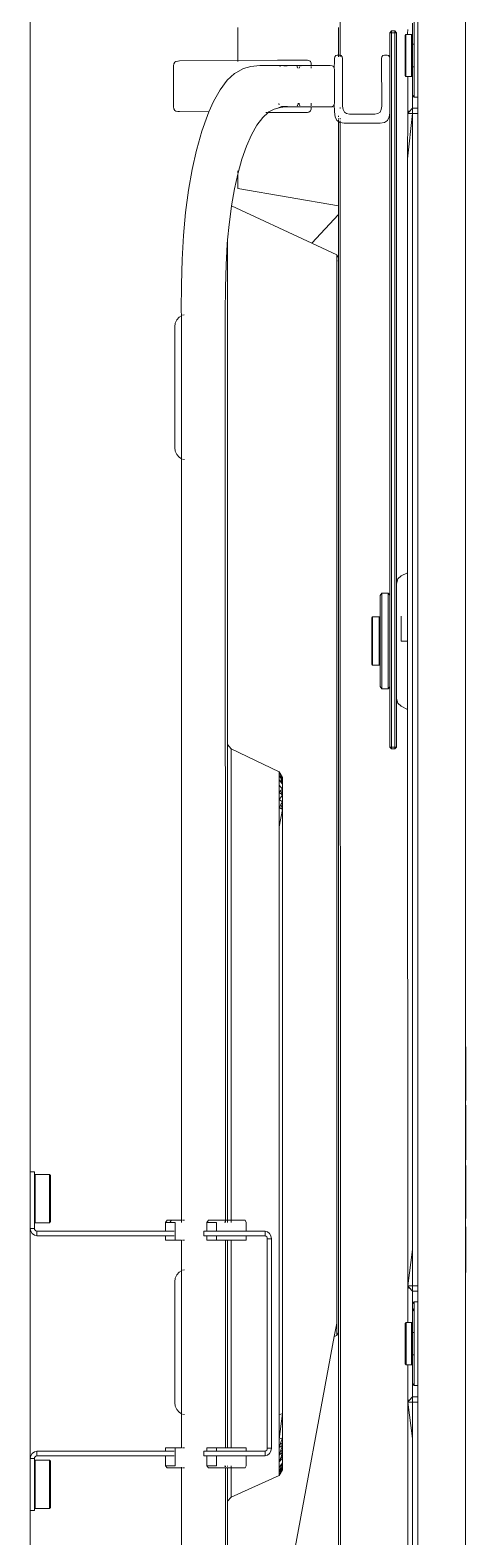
# Model space of a CAD drawing. Header units: centimetres. Extents: x 3413 to 9875, y 1 to 2456.
# Drawn here: x 4218.09 to 4223.23, y 386.3 to 404.05 of the extents above; entities that cross this region are included whole.
import ezdxf

# ---------------------------------------------------------------- set-up
doc = ezdxf.new("R2010")
doc.units = ezdxf.units.CM
doc.layers.add('furniture', color=63, linetype='Continuous', lineweight=20)

# ---------------------------------------------------------------- blocks, each defined once
blk = doc.blocks.new('TV-Wall 01 pl')
at = {"layer": 'furniture'}
for p, q in [((6.02099, 3.71985), (5.98843, 3.71987)), ((6.02099, 3.71887), (6.02099, 3.71985)), ((6.03345, 3.71985), (6.02099, 3.71985)), ((6.02099, 3.71887), (6.02176, 3.71887)), ((6.02176, 3.71887), (6.0215, 3.71865)), ((6.0215, 3.71865), (6.0215, 3.71522)), ((6.0215, 3.71865), (6.03306, 3.71865)), ((6.0328, 3.71887), (6.02176, 3.71887)), ((6.0328, 3.71887), (6.03306, 3.71865)), ((6.03345, 3.71887), (6.0328, 3.71887)), ((6.03306, 3.71865), (6.03306, 3.71522)), ((6.03345, 3.71985), (6.03345, 3.71887)), ((6.03409, 3.71972), (6.03345, 3.71985)), ((6.08847, 3.71985), (6.03345, 3.71985)), ((6.03345, 3.71887), (6.03369, 3.71882)), ((6.03388, 3.71868), (6.03369, 3.71882)), ((6.03403, 3.71849), (6.03388, 3.71868)), ((6.03403, 3.71849), (6.03407, 3.71827)), ((6.03522, 3.71827), (6.03407, 3.71827)), ((6.03407, 3.68747), (6.03407, 3.71827)), ((6.03467, 3.71936), (6.03409, 3.71972)), ((6.03508, 3.71887), (6.03467, 3.71936)), ((6.03522, 3.71827), (6.03508, 3.71887)), ((6.03522, 3.68747), (6.03522, 3.71827)), ((6.08683, 3.71887), (6.08668, 3.71827)), ((6.08668, 3.71827), (6.08784, 3.71827)), ((6.08668, 3.68747), (6.08668, 3.71827)), ((6.08723, 3.71936), (6.08683, 3.71887)), ((6.08781, 3.71972), (6.08723, 3.71936)), ((6.08847, 3.71985), (6.08781, 3.71972)), ((6.08784, 3.71827), (6.08787, 3.71849)), ((6.08784, 3.68747), (6.08784, 3.71827)), ((6.08787, 3.71849), (6.08802, 3.71868)), ((6.08802, 3.71868), (6.08821, 3.71882)), ((6.08821, 3.71882), (6.08847, 3.71887)), ((6.08847, 3.71887), (6.08847, 3.71985)), ((6.08847, 3.71985), (6.10198, 3.71985)), ((6.08847, 3.71887), (6.09008, 3.71887)), ((6.09008, 3.71887), (6.08982, 3.71865)), ((6.08982, 3.71865), (6.08982, 3.71522)), ((6.08982, 3.71865), (6.10138, 3.71865)), ((6.09008, 3.71887), (6.10112, 3.71887)), ((6.10112, 3.71887), (6.10138, 3.71865)), ((6.10112, 3.71887), (6.10198, 3.71887)), ((6.10138, 3.71865), (6.10138, 3.71522)), ((6.39424, 3.71987), (6.10198, 3.71985)), ((6.10198, 3.71985), (6.10198, 3.71887)), ((6.02176, 3.715), (6.0215, 3.71522)), ((6.03306, 3.71522), (6.0215, 3.71522)), ((6.0328, 3.715), (6.02176, 3.715)), ((6.0328, 3.715), (6.03306, 3.71522)), ((6.09009, 3.715), (6.08982, 3.71522)), ((6.10138, 3.71522), (6.08982, 3.71522)), ((6.09009, 3.715), (6.10112, 3.715)), ((6.10112, 3.715), (6.10138, 3.71522)), ((6.03171, 3.68747), (6.03119, 3.68711)), ((6.03119, 3.68367), (6.03119, 3.68711)), ((6.03407, 3.68747), (6.03171, 3.68747)), ((6.03171, 3.68515), (6.03171, 3.68747)), ((6.03407, 3.68541), (6.03407, 3.68747)), ((6.03597, 3.68747), (6.03522, 3.68747)), ((6.03522, 3.68747), (6.03522, 3.68541)), ((6.03597, 3.68747), (6.03597, 3.68515)), ((6.08668, 3.68747), (6.08563, 3.68747)), ((6.08563, 3.68515), (6.08563, 3.68747)), ((6.08668, 3.68541), (6.08668, 3.68747)), ((6.08989, 3.68747), (6.08784, 3.68747)), ((6.08784, 3.68747), (6.08784, 3.68541)), ((6.09041, 3.68711), (6.08989, 3.68747)), ((6.08989, 3.68747), (6.08989, 3.68645)), ((6.09041, 3.68615), (6.08989, 3.68645)), ((6.08989, 3.68645), (6.08989, 3.68636)), ((6.08989, 3.68636), (6.09041, 3.68606)), ((6.08989, 3.68636), (6.08989, 3.68515)), ((6.09041, 3.68711), (6.09041, 3.68615)), ((6.09041, 3.68615), (6.09041, 3.68606)), ((6.09041, 3.68367), (6.09041, 3.68606)), ((6.35578, 3.68528), (6.35613, 3.68546)), ((6.35613, 3.68546), (6.35662, 3.68553)), ((6.35662, 3.68553), (6.36644, 3.68553)), ((6.36644, 3.68553), (6.36693, 3.68546)), ((6.36693, 3.68546), (6.36729, 3.68528)), ((6.03119, 3.68367), (5.99026, 3.68367)), ((6.03141, 3.6837), (6.03119, 3.68367)), ((6.03119, 3.68298), (6.03119, 3.68343)), ((6.03171, 3.68515), (6.03597, 3.68515)), ((6.03597, 3.68515), (6.03597, 3.6837)), ((6.03597, 3.6837), (6.03597, 3.68367)), ((6.04416, 3.68367), (6.03597, 3.6837)), ((6.03597, 3.68298), (6.03597, 3.68343)), ((6.04399, 3.68298), (6.04407, 3.68343)), ((6.04416, 3.68367), (6.0445, 3.68425)), ((6.07835, 3.68367), (6.04416, 3.68367)), ((6.0445, 3.68425), (6.04513, 3.6848)), ((6.04513, 3.6848), (6.04593, 3.68515)), ((6.04593, 3.68515), (6.04682, 3.68528)), ((6.04682, 3.68528), (6.07569, 3.68528)), ((6.07569, 3.68528), (6.07658, 3.68515)), ((6.07658, 3.68515), (6.07737, 3.6848)), ((6.07801, 3.68425), (6.07737, 3.6848)), ((6.07835, 3.68367), (6.07801, 3.68425)), ((6.08563, 3.6837), (6.07835, 3.68367)), ((6.07852, 3.68298), (6.07844, 3.68343)), ((6.08563, 3.68515), (6.08989, 3.68515)), ((6.08563, 3.6837), (6.08563, 3.68515)), ((6.08563, 3.68367), (6.08563, 3.6837)), ((6.08563, 3.68298), (6.08563, 3.68343)), ((6.09041, 3.68367), (6.08989, 3.6837)), ((6.2725, 3.68367), (6.09041, 3.68367)), ((6.09041, 3.68298), (6.09041, 3.68343)), ((6.27233, 3.68298), (6.27241, 3.68343)), ((6.2725, 3.68367), (6.27284, 3.68425)), ((6.30669, 3.68367), (6.2725, 3.68367)), ((6.27284, 3.68425), (6.27347, 3.6848)), ((6.27347, 3.6848), (6.27427, 3.68515)), ((6.27427, 3.68515), (6.27516, 3.68528)), ((6.27516, 3.68528), (6.30403, 3.68528)), ((6.30403, 3.68528), (6.30492, 3.68515)), ((6.30492, 3.68515), (6.30572, 3.6848)), ((6.30635, 3.68425), (6.30572, 3.6848)), ((6.30669, 3.68367), (6.30635, 3.68425)), ((6.30796, 3.6837), (6.30669, 3.68367)), ((6.30686, 3.68298), (6.30678, 3.68343)), ((6.31417, 3.68365), (6.30796, 3.6837)), ((6.32011, 3.68349), (6.31417, 3.68365)), ((6.32584, 3.68318), (6.32011, 3.68349)), ((6.33139, 3.68266), (6.32584, 3.68318)), ((6.33669, 3.68196), (6.33139, 3.68266)), ((6.34166, 3.68108), (6.33669, 3.68196)), ((6.35549, 3.68411), (6.35542, 3.67708)), ((6.35549, 3.68456), (6.35557, 3.68498)), ((6.35549, 3.68456), (6.35549, 3.68446)), ((6.35549, 3.68446), (6.35549, 3.68411)), ((6.35557, 3.68498), (6.35578, 3.68528)), ((6.36729, 3.68528), (6.3675, 3.68498)), ((6.36757, 3.68456), (6.3675, 3.68498)), ((6.36757, 3.68446), (6.36757, 3.68456)), ((6.36758, 3.68411), (6.36757, 3.68446)), ((6.36758, 3.68411), (6.36771, 3.6702)), ((6.03522, 3.67833), (6.03407, 3.67833)), ((6.03407, 3.67761), (6.03407, 3.67833)), ((6.03522, 3.67761), (6.03522, 3.67833)), ((6.08784, 3.67833), (6.08668, 3.67833)), ((6.08668, 3.67761), (6.08668, 3.67833)), ((6.08784, 3.67761), (6.08784, 3.67833)), ((6.34628, 3.68004), (6.34166, 3.68108)), ((6.34652, 3.67999), (6.34628, 3.68004)), ((6.35077, 3.67879), (6.34652, 3.67999)), ((6.35457, 3.67745), (6.35077, 3.67879)), ((6.03171, 3.67761), (6.03119, 3.67723)), ((6.03119, 3.67317), (6.03119, 3.67723)), ((6.03407, 3.67761), (6.03171, 3.67761)), ((6.03171, 3.67761), (6.03171, 3.67528)), ((6.03171, 3.67528), (6.03407, 3.67528)), ((6.03407, 3.67528), (6.03407, 3.67761)), ((6.03407, 3.6682), (6.03407, 3.67528)), ((6.03597, 3.67761), (6.03522, 3.67761)), ((6.03522, 3.67528), (6.03522, 3.67761)), ((6.03522, 3.67528), (6.03597, 3.67528)), ((6.03522, 3.67528), (6.03522, 3.6682)), ((6.03597, 3.67761), (6.03597, 3.67528)), ((6.03597, 3.67528), (6.03597, 3.67317)), ((6.08668, 3.67761), (6.08563, 3.67761)), ((6.08563, 3.67528), (6.08563, 3.67761)), ((6.08563, 3.67528), (6.08668, 3.67528)), ((6.08563, 3.67528), (6.08563, 3.67317)), ((6.08668, 3.67528), (6.08668, 3.67761)), ((6.08668, 3.6682), (6.08668, 3.67528)), ((6.08989, 3.67761), (6.08784, 3.67761)), ((6.08784, 3.67528), (6.08784, 3.67761)), ((6.08784, 3.67528), (6.08989, 3.67528)), ((6.08784, 3.67528), (6.08784, 3.6682)), ((6.09041, 3.67723), (6.08989, 3.67761)), ((6.08989, 3.67761), (6.08989, 3.67528)), ((6.09041, 3.67723), (6.09041, 3.67317)), ((6.35542, 3.67708), (6.35457, 3.67745)), ((6.3579, 3.67598), (6.35542, 3.67708)), ((6.36071, 3.6744), (6.3579, 3.67598)), ((6.02325, 3.67263), (5.98949, 3.67263)), ((5.99007, 3.67317), (6.03119, 3.67317)), ((6.02325, 3.67263), (6.02424, 3.67178)), ((6.03119, 3.67263), (6.02325, 3.67263)), ((6.02937, 3.66028), (6.02424, 3.67178)), ((6.03119, 3.67178), (6.02424, 3.67178)), ((6.03119, 3.67317), (6.03119, 3.67263)), ((6.03119, 3.67263), (6.03119, 3.67178)), ((6.03119, 3.66846), (6.03119, 3.67178)), ((6.03171, 3.67178), (6.03129, 3.67178)), ((6.03169, 3.67332), (6.03142, 3.67324)), ((6.03144, 3.67317), (6.03171, 3.67317)), ((6.03156, 3.67263), (6.03171, 3.67263)), ((6.03597, 3.67317), (6.08563, 3.67317)), ((6.03597, 3.67263), (6.03597, 3.67317)), ((6.08563, 3.67263), (6.03597, 3.67263)), ((6.03597, 3.67178), (6.03597, 3.67263)), ((6.08563, 3.67178), (6.03597, 3.67178)), ((6.03597, 3.6682), (6.03597, 3.67178)), ((6.08563, 3.67263), (6.08563, 3.67317)), ((6.08563, 3.67178), (6.08563, 3.67263)), ((6.08563, 3.6682), (6.08563, 3.67178)), ((6.08989, 3.67317), (6.09041, 3.67317)), ((6.09041, 3.67263), (6.08989, 3.67263)), ((6.09041, 3.67178), (6.08989, 3.67178)), ((6.09022, 3.67323), (6.08991, 3.67332)), ((6.09041, 3.67317), (6.30747, 3.67317)), ((6.09041, 3.67263), (6.09041, 3.67317)), ((6.20414, 3.67263), (6.09041, 3.67263)), ((6.09041, 3.67263), (6.09041, 3.67178)), ((6.20315, 3.67178), (6.09041, 3.67178)), ((6.09041, 3.66846), (6.09041, 3.67178)), ((6.19766, 3.66027), (6.20315, 3.67178)), ((6.20315, 3.67178), (6.20414, 3.67263)), ((6.20414, 3.67263), (6.32479, 3.67263)), ((6.31348, 3.67313), (6.30747, 3.67317)), ((6.31887, 3.67299), (6.31348, 3.67313)), ((6.3238, 3.67272), (6.31887, 3.67299)), ((6.32479, 3.67263), (6.3238, 3.67272)), ((6.32401, 3.65248), (6.33298, 3.67169)), ((6.32847, 3.67229), (6.32479, 3.67263)), ((6.33288, 3.67171), (6.32847, 3.67229)), ((6.33298, 3.67169), (6.33288, 3.67171)), ((6.33701, 3.67098), (6.33298, 3.67169)), ((6.34049, 3.6702), (6.33701, 3.67098)), ((6.36296, 3.67272), (6.36071, 3.6744)), ((6.3646, 3.67096), (6.36296, 3.67272)), ((6.36479, 3.67067), (6.3646, 3.67096)), ((6.03171, 3.6682), (6.03119, 3.66846)), ((6.03171, 3.6682), (6.03407, 3.6682)), ((6.03407, 3.6682), (6.03407, 3.66367)), ((6.03522, 3.6682), (6.03597, 3.6682)), ((6.03522, 3.66367), (6.03522, 3.6682)), ((6.08563, 3.6682), (6.08668, 3.6682)), ((6.08668, 3.6682), (6.08668, 3.66367)), ((6.08784, 3.6682), (6.08989, 3.6682)), ((6.08784, 3.66367), (6.08784, 3.6682)), ((6.09041, 3.66846), (6.08989, 3.6682)), ((6.33706, 3.6702), (6.33299, 3.64609)), ((6.34049, 3.6702), (6.33706, 3.6702)), ((6.34085, 3.67011), (6.34049, 3.6702)), ((6.3413, 3.6702), (6.34081, 3.6702)), ((6.34409, 3.66919), (6.34085, 3.67011)), ((6.34721, 3.6681), (6.34409, 3.66919)), ((6.34993, 3.6669), (6.34721, 3.6681)), ((6.36579, 3.66885), (6.36479, 3.67067)), ((6.3663, 3.66707), (6.36579, 3.66885)), ((6.36771, 3.6702), (6.36744, 3.6702)), ((6.37557, 3.6702), (6.36771, 3.6702)), ((6.3678, 3.66072), (6.36771, 3.6702)), ((6.35223, 3.66561), (6.34993, 3.6669)), ((6.35406, 3.66423), (6.35223, 3.66561)), ((6.35528, 3.66292), (6.35406, 3.66423)), ((6.3663, 3.66707), (6.36651, 3.66494)), ((6.36651, 3.66152), (6.36651, 3.66494)), ((6.06259, 3.6471), (5.9736, 3.66366)), ((6.02937, 3.66028), (6.02961, 3.66027)), ((6.03072, 3.65949), (6.02937, 3.66028)), ((6.03018, 3.65987), (6.02937, 3.66028)), ((6.02961, 3.66027), (6.03026, 3.66027)), ((6.03092, 3.65949), (6.02961, 3.66027)), ((6.03018, 3.65987), (6.02961, 3.66027)), ((6.03061, 3.65985), (6.02961, 3.66027)), ((6.03026, 3.66027), (6.03129, 3.66026)), ((6.03026, 3.66027), (6.03149, 3.65949)), ((6.03061, 3.65985), (6.03026, 3.66027)), ((6.03238, 3.65949), (6.03026, 3.66027)), ((6.03129, 3.66026), (6.03263, 3.66027)), ((6.03238, 3.65949), (6.03129, 3.66026)), ((6.03263, 3.66027), (6.03424, 3.66028)), ((6.03355, 3.65949), (6.03263, 3.66027)), ((6.03387, 3.65986), (6.03263, 3.66027)), ((6.03407, 3.66367), (6.03422, 3.66311)), ((6.03407, 3.66367), (6.03522, 3.66367)), ((6.03422, 3.66311), (6.03464, 3.66261)), ((6.03424, 3.66028), (6.03606, 3.66029)), ((6.03497, 3.65949), (6.03424, 3.66028)), ((6.03548, 3.65986), (6.03424, 3.66028)), ((6.03464, 3.66261), (6.03522, 3.66227)), ((6.03527, 3.66345), (6.03522, 3.66367)), ((6.03522, 3.66227), (6.03592, 3.66214)), ((6.03544, 3.66328), (6.03527, 3.66345)), ((6.03566, 3.66316), (6.03544, 3.66328)), ((6.03592, 3.66313), (6.03566, 3.66316)), ((6.03592, 3.66313), (6.03592, 3.66214)), ((6.03592, 3.66313), (6.08598, 3.66313)), ((6.03592, 3.66214), (6.08598, 3.66214)), ((6.03606, 3.66029), (6.03804, 3.6603)), ((6.03606, 3.66029), (6.03659, 3.65949)), ((6.03728, 3.65988), (6.03606, 3.66029)), ((6.03804, 3.6603), (6.04392, 3.6603)), ((6.03804, 3.6603), (6.03841, 3.65949)), ((6.04422, 3.65949), (6.03804, 3.6603)), ((6.04392, 3.6603), (6.18445, 3.6603)), ((6.04422, 3.65949), (6.04392, 3.6603)), ((6.08624, 3.66316), (6.08598, 3.66313)), ((6.08598, 3.66214), (6.08598, 3.66313)), ((6.08598, 3.66214), (6.08668, 3.66227)), ((6.08646, 3.66328), (6.08624, 3.66316)), ((6.08663, 3.66345), (6.08646, 3.66328)), ((6.08668, 3.66367), (6.08663, 3.66345)), ((6.08668, 3.66367), (6.08784, 3.66367)), ((6.08668, 3.66227), (6.08726, 3.66261)), ((6.08726, 3.66261), (6.08768, 3.66311)), ((6.08768, 3.66311), (6.08784, 3.66367)), ((6.18445, 3.6603), (6.189, 3.6603)), ((6.1886, 3.65949), (6.18445, 3.6603)), ((6.189, 3.6603), (6.1886, 3.65949)), ((6.18875, 3.65949), (6.18912, 3.66023)), ((6.189, 3.6603), (6.19098, 3.66029)), ((6.18912, 3.66023), (6.189, 3.6603)), ((6.18978, 3.65986), (6.18912, 3.66023)), ((6.19042, 3.65949), (6.19098, 3.66029)), ((6.19098, 3.66029), (6.1928, 3.66027)), ((6.19204, 3.65949), (6.19098, 3.66029)), ((6.19204, 3.65949), (6.1928, 3.66027)), ((6.1928, 3.66027), (6.19441, 3.66026)), ((6.19315, 3.65986), (6.1928, 3.66027)), ((6.19346, 3.65949), (6.19441, 3.66026)), ((6.19441, 3.66026), (6.19575, 3.66026)), ((6.19464, 3.65949), (6.19575, 3.66026)), ((6.19553, 3.65949), (6.19677, 3.66026)), ((6.19563, 3.65985), (6.19575, 3.66026)), ((6.19575, 3.66026), (6.19677, 3.66026)), ((6.19609, 3.65949), (6.19743, 3.66027)), ((6.1963, 3.65949), (6.19766, 3.66027)), ((6.19641, 3.65985), (6.19677, 3.66026)), ((6.19677, 3.66026), (6.19743, 3.66027)), ((6.19685, 3.65987), (6.19743, 3.66027)), ((6.19685, 3.65987), (6.19766, 3.66027)), ((6.19743, 3.66027), (6.19766, 3.66027)), ((6.35526, 3.66072), (6.35528, 3.66292)), ((6.35526, 3.66072), (6.35528, 3.65351)), ((6.35541, 3.66277), (6.35528, 3.66292)), ((6.35529, 3.66319), (6.35529, 3.66346)), ((6.35606, 3.66152), (6.35541, 3.66277)), ((6.3565, 3.65994), (6.35606, 3.66152)), ((6.35645, 3.6604), (6.3565, 3.65994)), ((6.35711, 3.6603), (6.35731, 3.66039)), ((6.35731, 3.66039), (6.3574, 3.6604)), ((6.36625, 3.6601), (6.36631, 3.66003)), ((6.36651, 3.66152), (6.36651, 3.66116)), ((6.36651, 3.66116), (6.36651, 3.66094)), ((6.36651, 3.65897), (6.36651, 3.66094)), ((6.36779, 3.65351), (6.3678, 3.66072)), ((6.03072, 3.65949), (6.03018, 3.65987)), ((6.03092, 3.65949), (6.03018, 3.65987)), ((6.03149, 3.65949), (6.03061, 3.65985)), ((6.03092, 3.65949), (6.03072, 3.65949)), ((6.03092, 3.65949), (6.03149, 3.65949)), ((6.03149, 3.65949), (6.03238, 3.65949)), ((6.03238, 3.65949), (6.03355, 3.65949)), ((6.03355, 3.65949), (6.03387, 3.65986)), ((6.03497, 3.65949), (6.03355, 3.65949)), ((6.03497, 3.65949), (6.03387, 3.65986)), ((6.03497, 3.65949), (6.03548, 3.65986)), ((6.03659, 3.65949), (6.03497, 3.65949)), ((6.03659, 3.65949), (6.03548, 3.65986)), ((6.03659, 3.65949), (6.03728, 3.65988)), ((6.03841, 3.65949), (6.03659, 3.65949)), ((6.03841, 3.65949), (6.03728, 3.65988)), ((6.03841, 3.65949), (6.04422, 3.65949)), ((6.04422, 3.65949), (6.1886, 3.65949)), ((6.18875, 3.65949), (6.1886, 3.65949)), ((6.18875, 3.65949), (6.18978, 3.65986)), ((6.19042, 3.65949), (6.18875, 3.65949)), ((6.19042, 3.65949), (6.18978, 3.65986)), ((6.19042, 3.65949), (6.19204, 3.65949)), ((6.19204, 3.65949), (6.19315, 3.65986)), ((6.19204, 3.65949), (6.19346, 3.65949)), ((6.19346, 3.65949), (6.19315, 3.65986)), ((6.19346, 3.65949), (6.19464, 3.65949)), ((6.19464, 3.65949), (6.19563, 3.65985)), ((6.19464, 3.65949), (6.19553, 3.65949)), ((6.19553, 3.65949), (6.19641, 3.65985)), ((6.19553, 3.65949), (6.19563, 3.65985)), ((6.19553, 3.65949), (6.19609, 3.65949)), ((6.19609, 3.65949), (6.19685, 3.65987)), ((6.19609, 3.65949), (6.19641, 3.65985)), ((6.19609, 3.65949), (6.1963, 3.65949)), ((6.1963, 3.65949), (6.19685, 3.65987)), ((6.3566, 3.65884), (6.3565, 3.65994)), ((6.3566, 3.65998), (6.3566, 3.65884)), ((6.3566, 3.65884), (6.3566, 3.65518)), ((6.35667, 3.65972), (6.35667, 3.65832)), ((6.3664, 3.65916), (6.3664, 3.6584)), ((6.36651, 3.65884), (6.36651, 3.65897)), ((6.36651, 3.65884), (6.36651, 3.65495)), ((6.35535, 3.65316), (6.35528, 3.65351)), ((6.35556, 3.65291), (6.35535, 3.65316)), ((6.35565, 3.65283), (6.35556, 3.65291)), ((6.3566, 3.65518), (6.3566, 3.65511)), ((6.3566, 3.65511), (6.3566, 3.65495)), ((6.35664, 3.655), (6.3566, 3.65495)), ((6.3566, 3.65495), (6.3566, 3.65267)), ((6.35684, 3.65602), (6.35695, 3.65588)), ((6.35722, 3.65549), (6.35684, 3.65532)), ((6.35695, 3.65588), (6.3573, 3.65573)), ((6.35748, 3.65551), (6.35722, 3.65549)), ((6.3573, 3.65573), (6.35748, 3.65572)), ((6.36589, 3.65579), (6.36612, 3.65588)), ((6.36627, 3.65533), (6.36589, 3.65549)), ((6.36612, 3.65588), (6.36627, 3.65607)), ((6.36651, 3.65495), (6.36646, 3.65501)), ((6.36651, 3.65495), (6.36651, 3.65267)), ((6.36742, 3.65283), (6.3675, 3.65291)), ((6.36772, 3.65316), (6.3675, 3.65291)), ((6.36779, 3.65351), (6.36772, 3.65316)), ((6.32122, 3.64652), (6.32401, 3.65248)), ((6.33084, 3.64609), (6.32401, 3.65248)), ((6.35604, 3.65266), (6.35565, 3.65283)), ((6.35658, 3.65261), (6.35604, 3.65266)), ((6.35658, 3.65261), (6.3566, 3.65267)), ((6.35664, 3.65261), (6.35658, 3.65261)), ((6.3566, 3.65251), (6.35658, 3.65261)), ((6.3566, 3.65251), (6.3566, 3.6481)), ((6.35748, 3.65261), (6.35684, 3.65261)), ((6.36627, 3.65261), (6.36589, 3.65261)), ((6.36651, 3.65267), (6.36648, 3.65261)), ((6.36703, 3.65266), (6.36648, 3.65261)), ((6.36648, 3.65261), (6.36651, 3.65252)), ((6.36651, 3.65252), (6.36651, 3.6481)), ((6.36742, 3.65283), (6.36703, 3.65266)), ((6.0636, 3.64609), (5.96469, 3.64609)), ((6.06287, 3.6465), (6.06259, 3.6471)), ((6.0658, 3.6465), (6.06259, 3.6471)), ((6.06287, 3.6465), (6.06322, 3.64651)), ((6.06324, 3.64646), (6.06287, 3.6465)), ((6.0636, 3.64609), (6.06287, 3.6465)), ((6.06322, 3.64651), (6.06419, 3.6465)), ((6.06331, 3.64645), (6.06324, 3.64646)), ((6.0636, 3.64609), (6.32048, 3.64609)), ((6.06419, 3.6465), (6.0658, 3.6465)), ((6.0658, 3.6465), (6.06786, 3.6465)), ((6.07617, 3.64653), (6.06786, 3.6465)), ((6.30791, 3.64653), (6.07617, 3.64653)), ((6.31623, 3.6465), (6.30791, 3.64653)), ((6.31623, 3.6465), (6.31829, 3.6465)), ((6.31829, 3.6465), (6.31989, 3.6465)), ((6.31981, 3.6464), (6.31972, 3.6464)), ((6.31989, 3.6464), (6.31981, 3.6464)), ((6.31989, 3.6465), (6.32086, 3.64651)), ((6.32048, 3.64609), (6.32122, 3.64652)), ((6.33084, 3.64609), (6.32048, 3.64609)), ((6.32084, 3.64646), (6.32077, 3.64645)), ((6.32122, 3.64652), (6.32084, 3.64646)), ((6.32086, 3.64651), (6.32122, 3.64652)), ((6.33299, 3.64609), (6.33084, 3.64609)), ((6.3531, 3.64609), (6.33299, 3.64609)), ((6.35286, 3.64566), (6.35288, 3.64577)), ((6.35288, 3.64577), (6.3531, 3.64609)), ((6.3531, 3.64609), (6.35339, 3.6465)), ((6.35316, 3.64609), (6.3531, 3.64609)), ((6.35352, 3.64609), (6.35321, 3.64609)), ((6.35339, 3.6465), (6.35424, 3.64693)), ((6.35384, 3.64609), (6.35364, 3.64609)), ((6.3545, 3.64609), (6.35419, 3.64609)), ((6.35424, 3.64693), (6.35543, 3.64707)), ((6.35543, 3.64707), (6.35722, 3.6471)), ((6.3566, 3.6481), (6.35665, 3.6476)), ((6.35665, 3.6476), (6.35684, 3.64726)), ((6.35684, 3.64726), (6.35722, 3.6471)), ((6.35722, 3.6471), (6.35742, 3.64707)), ((6.35742, 3.64707), (6.36556, 3.64707)), ((6.36556, 3.64707), (6.36589, 3.6471)), ((6.36589, 3.6471), (6.36627, 3.64726)), ((6.36589, 3.6471), (6.36763, 3.64707)), ((6.36627, 3.64726), (6.36646, 3.6476)), ((6.36646, 3.6476), (6.36651, 3.6481)), ((6.36763, 3.64707), (6.36817, 3.64707)), ((6.36861, 3.647), (6.36817, 3.64707)), ((6.36887, 3.64677), (6.36861, 3.647)), ((6.36896, 3.64609), (6.36861, 3.64609)), ((6.36887, 3.64677), (6.36896, 3.6464)), ((6.36893, 3.64566), (6.36896, 3.6458)), ((6.36896, 3.6464), (6.36896, 3.64609)), ((6.37557, 3.64609), (6.36896, 3.64609)), ((6.36896, 3.64609), (6.36896, 3.6458)), ((5.76835, 3.64566), (6.35286, 3.64566)), ((6.35271, 3.64476), (6.35286, 3.64566)), ((6.35271, 3.64476), (6.35271, 3.63611)), ((6.35286, 3.64566), (6.35324, 3.64566)), ((6.35364, 3.64566), (6.35394, 3.64566)), ((6.355, 3.64419), (6.35488, 3.64348)), ((6.35488, 3.63737), (6.35488, 3.64348)), ((6.355, 3.64419), (6.35535, 3.64469)), ((6.35535, 3.64469), (6.35595, 3.645)), ((6.35595, 3.645), (6.35678, 3.6451)), ((6.35624, 3.64566), (6.35643, 3.64566)), ((6.35678, 3.6451), (6.36817, 3.64512)), ((6.36817, 3.64512), (6.36861, 3.64519)), ((6.36861, 3.64566), (6.36893, 3.64566)), ((6.36861, 3.64519), (6.36887, 3.64542)), ((6.36887, 3.64542), (6.36893, 3.64566)), ((6.36893, 3.64566), (6.58432, 3.64566)), ((6.218, 3.63613), (6.21748, 3.6357)), ((6.21748, 3.63422), (6.21748, 3.6357)), ((6.21748, 3.6357), (6.24033, 3.6357)), ((6.23981, 3.63613), (6.218, 3.63613)), ((6.22339, 3.63816), (6.22312, 3.63794)), ((6.22312, 3.6364), (6.22312, 3.63794)), ((6.22312, 3.63794), (6.23468, 3.63794)), ((6.22339, 3.63618), (6.22312, 3.6364)), ((6.23468, 3.6364), (6.22312, 3.6364)), ((6.22339, 3.63816), (6.23442, 3.63816)), ((6.23442, 3.63618), (6.22339, 3.63618)), ((6.23442, 3.63816), (6.23468, 3.63794)), ((6.23442, 3.63618), (6.23468, 3.6364)), ((6.23468, 3.6364), (6.23468, 3.63794)), ((6.23981, 3.63613), (6.24033, 3.6357)), ((6.24033, 3.63422), (6.24033, 3.6357)), ((6.35271, 3.63611), (6.35288, 3.6351)), ((6.35288, 3.6351), (6.35339, 3.63437)), ((6.355, 3.63667), (6.35488, 3.63737)), ((6.35535, 3.63616), (6.355, 3.63667)), ((6.35595, 3.63586), (6.35535, 3.63616)), ((6.35595, 3.63586), (6.35678, 3.63576)), ((6.36817, 3.63578), (6.35678, 3.63576)), ((6.36861, 3.6357), (6.36817, 3.63578)), ((6.36887, 3.63548), (6.36861, 3.6357)), ((6.36896, 3.6351), (6.36887, 3.63548)), ((6.36896, 3.63447), (6.36896, 3.6351)), ((6.20355, 3.63382), (6.20309, 3.63343)), ((6.20309, 3.63343), (6.20309, 3.63261)), ((6.20355, 3.63343), (6.20309, 3.63343)), ((6.20309, 3.63261), (6.20355, 3.63221)), ((6.20309, 3.63261), (6.20355, 3.63261)), ((6.20355, 3.63382), (6.21796, 3.63382)), ((6.20355, 3.63343), (6.20355, 3.63382)), ((6.37431, 3.63343), (6.20355, 3.63343)), ((6.20355, 3.63261), (6.20355, 3.63343)), ((6.20355, 3.63261), (6.37431, 3.63261)), ((6.20355, 3.63221), (6.20355, 3.63261)), ((6.20355, 3.63221), (6.21516, 3.63219)), ((6.21331, 3.63114), (6.21402, 3.63193)), ((6.21402, 3.63193), (6.21516, 3.63219)), ((6.24261, 3.63219), (6.21516, 3.63219)), ((6.21796, 3.63382), (6.21748, 3.63422)), ((6.21748, 3.63422), (6.24033, 3.63422)), ((6.218, 3.63379), (6.21796, 3.63382)), ((6.218, 3.63379), (6.23981, 3.63379)), ((6.23981, 3.63379), (6.23984, 3.63382)), ((6.23984, 3.63382), (6.24033, 3.63422)), ((6.23984, 3.63382), (6.35522, 3.63382)), ((6.24261, 3.63219), (6.37431, 3.63221)), ((6.24261, 3.63219), (6.24375, 3.63193)), ((6.24375, 3.63193), (6.24446, 3.63114)), ((6.35339, 3.63437), (6.35424, 3.63394)), ((6.35522, 3.63382), (6.35424, 3.63394)), ((6.35543, 3.6338), (6.35522, 3.63382)), ((6.35543, 3.6338), (6.36817, 3.6338)), ((6.36832, 3.63382), (6.36817, 3.6338)), ((6.36861, 3.63387), (6.36832, 3.63382)), ((6.36832, 3.63382), (6.37431, 3.63382)), ((6.36861, 3.63387), (6.36887, 3.6341)), ((6.36887, 3.6341), (6.36896, 3.63447)), ((6.37431, 3.63382), (6.37431, 3.63343)), ((6.37477, 3.63343), (6.37431, 3.63382)), ((6.37431, 3.63343), (6.37431, 3.63261)), ((6.37477, 3.63343), (6.37431, 3.63343)), ((6.37431, 3.63261), (6.37431, 3.63221)), ((6.37431, 3.63221), (6.37477, 3.63261)), ((6.37431, 3.63261), (6.37477, 3.63261)), ((6.37477, 3.63261), (6.37477, 3.63343)), ((6.03823, 3.62842), (5.76662, 3.62842)), ((6.03801, 3.62955), (5.90224, 3.62955)), ((6.03801, 3.62955), (6.03819, 3.62955)), ((6.04688, 3.62955), (6.03819, 3.62955)), ((6.04688, 3.62955), (6.03823, 3.62842)), ((6.04688, 3.62842), (6.03823, 3.62842)), ((6.0472, 3.62954), (6.04688, 3.62955)), ((6.04688, 3.62842), (6.04688, 3.62955)), ((6.04688, 3.62955), (6.04722, 3.62926)), ((6.04688, 3.62842), (6.04688, 3.62713)), ((6.04821, 3.62841), (6.04688, 3.62842)), ((6.0472, 3.62954), (6.05585, 3.62954)), ((6.04745, 3.62926), (6.04722, 3.62926)), ((6.04722, 3.62926), (6.04728, 3.62921)), ((6.0475, 3.62921), (6.04728, 3.62921)), ((6.04728, 3.62921), (6.04821, 3.62841)), ((6.04821, 3.62713), (6.04821, 3.62841)), ((6.04821, 3.62841), (6.05095, 3.62841)), ((6.05137, 3.62837), (6.05092, 3.628)), ((6.05092, 3.62713), (6.05092, 3.628)), ((6.05821, 3.628), (6.05092, 3.628)), ((6.05095, 3.62841), (6.05137, 3.62837)), ((6.05137, 3.62837), (6.05265, 3.62837)), ((6.05265, 3.62837), (6.05288, 3.62841)), ((6.05288, 3.62841), (6.05519, 3.62841)), ((6.05519, 3.62841), (6.05608, 3.62842)), ((6.05608, 3.63014), (6.05585, 3.62995)), ((6.05585, 3.62954), (6.05585, 3.62995)), ((6.05895, 3.62995), (6.05585, 3.62995)), ((6.05585, 3.62861), (6.05585, 3.62954)), ((6.05608, 3.62842), (6.05585, 3.62861)), ((6.05585, 3.62861), (6.06594, 3.62861)), ((6.05872, 3.63014), (6.05608, 3.63014)), ((6.05608, 3.62842), (6.05672, 3.62842)), ((6.05608, 3.62842), (6.05613, 3.62837)), ((6.05613, 3.62837), (6.05672, 3.62842)), ((6.05672, 3.62842), (6.05781, 3.62841)), ((6.05781, 3.62841), (6.05821, 3.62837)), ((6.05821, 3.62837), (6.05849, 3.62842)), ((6.05821, 3.62837), (6.05857, 3.62837)), ((6.05821, 3.62837), (6.05821, 3.628)), ((6.05821, 3.628), (6.06358, 3.628)), ((6.05849, 3.62842), (6.05857, 3.62837)), ((6.05955, 3.62837), (6.05857, 3.62837)), ((6.05872, 3.63014), (6.05895, 3.62995)), ((6.06307, 3.63014), (6.05872, 3.63014)), ((6.06284, 3.62995), (6.05895, 3.62995)), ((6.06082, 3.62841), (6.05955, 3.62837)), ((6.06082, 3.62841), (6.0609, 3.62842)), ((6.0609, 3.62837), (6.06082, 3.62841)), ((6.0609, 3.62842), (6.0633, 3.62842)), ((6.06358, 3.62837), (6.0609, 3.62837)), ((6.06307, 3.63014), (6.06284, 3.62995)), ((6.06594, 3.62995), (6.06284, 3.62995)), ((6.06571, 3.63014), (6.06307, 3.63014)), ((6.0633, 3.62842), (6.06358, 3.62837)), ((6.06358, 3.62837), (6.06382, 3.62841)), ((6.06358, 3.62837), (6.06358, 3.628)), ((6.06358, 3.628), (6.06907, 3.628)), ((6.06382, 3.62841), (6.06507, 3.62842)), ((6.06507, 3.62842), (6.06571, 3.62842)), ((6.06507, 3.62842), (6.06566, 3.62837)), ((6.06566, 3.62837), (6.06571, 3.62842)), ((6.06571, 3.63014), (6.06594, 3.62995)), ((6.06571, 3.62842), (6.06594, 3.62861)), ((6.06571, 3.62842), (6.06644, 3.62842)), ((6.06594, 3.62954), (6.06594, 3.62995)), ((6.06594, 3.62861), (6.06594, 3.62954)), ((6.06594, 3.62954), (6.07443, 3.62954)), ((6.06644, 3.62842), (6.0687, 3.6284)), ((6.0687, 3.6284), (6.06876, 3.62841)), ((6.06907, 3.628), (6.0687, 3.6284)), ((6.06876, 3.62841), (6.06893, 3.6284)), ((6.06896, 3.62837), (6.06893, 3.6284)), ((6.0693, 3.628), (6.06896, 3.62837)), ((6.07042, 3.62837), (6.06896, 3.62837)), ((6.0693, 3.628), (6.06907, 3.628)), ((6.07087, 3.628), (6.0693, 3.628)), ((6.07042, 3.62837), (6.07069, 3.62841)), ((6.07042, 3.62837), (6.07087, 3.628)), ((6.07343, 3.62841), (6.07069, 3.62841)), ((6.07087, 3.62713), (6.07087, 3.628)), ((6.07343, 3.62841), (6.07435, 3.62921)), ((6.07475, 3.62842), (6.07343, 3.62841)), ((6.07343, 3.62841), (6.07343, 3.62713)), ((6.07435, 3.62921), (6.07413, 3.62921)), ((6.07442, 3.62926), (6.07418, 3.62926)), ((6.07435, 3.62921), (6.07442, 3.62926)), ((6.07442, 3.62926), (6.07475, 3.62955)), ((6.07475, 3.62955), (6.07443, 3.62954)), ((6.08344, 3.62955), (6.07475, 3.62955)), ((6.07475, 3.62955), (6.07475, 3.62842)), ((6.07475, 3.62955), (6.08341, 3.62842)), ((6.07475, 3.62713), (6.07475, 3.62842)), ((6.08341, 3.62842), (6.07475, 3.62842)), ((6.35501, 3.62842), (6.08341, 3.62842)), ((6.08344, 3.62955), (6.08362, 3.62955)), ((6.21255, 3.62955), (6.08362, 3.62955)), ((6.21255, 3.62955), (6.21331, 3.63114)), ((6.22889, 3.62955), (6.21255, 3.62955)), ((6.22889, 3.63114), (6.22889, 3.62955)), ((6.23485, 3.63114), (6.22889, 3.63114)), ((6.24522, 3.62955), (6.22889, 3.62955)), ((6.24446, 3.63114), (6.24522, 3.62955)), ((6.34422, 3.62955), (6.24522, 3.62955)), ((6.35501, 3.62954), (6.34422, 3.62955)), ((6.34422, 3.62955), (6.35501, 3.62842)), ((6.35501, 3.62842), (6.35501, 3.62954)), ((6.35501, 3.62954), (6.35534, 3.62926)), ((6.35501, 3.62954), (6.36385, 3.62954)), ((6.35501, 3.62842), (6.35501, 3.62713)), ((6.35633, 3.62842), (6.35501, 3.62842)), ((6.35568, 3.62926), (6.35534, 3.62926)), ((6.35534, 3.62926), (6.35633, 3.62842)), ((6.35633, 3.62713), (6.35633, 3.62842)), ((6.35633, 3.62842), (6.35666, 3.62841)), ((6.35666, 3.62841), (6.35908, 3.62841)), ((6.35937, 3.62837), (6.35892, 3.628)), ((6.35892, 3.62713), (6.35892, 3.628)), ((6.36621, 3.628), (6.35892, 3.628)), ((6.35908, 3.62841), (6.35937, 3.62837)), ((6.35937, 3.62837), (6.36065, 3.62837)), ((6.36065, 3.62837), (6.36101, 3.62841)), ((6.36101, 3.62841), (6.36333, 3.62841)), ((6.36333, 3.62841), (6.36408, 3.62842)), ((6.36408, 3.63014), (6.36385, 3.62995)), ((6.36385, 3.62954), (6.36385, 3.62995)), ((6.36696, 3.62995), (6.36385, 3.62995)), ((6.36385, 3.62861), (6.36385, 3.62954)), ((6.36408, 3.62842), (6.36385, 3.62861)), ((6.36385, 3.62861), (6.37394, 3.62861)), ((6.36673, 3.63014), (6.36408, 3.63014)), ((6.36408, 3.62842), (6.36472, 3.62842)), ((6.36408, 3.62842), (6.36413, 3.62837)), ((6.36413, 3.62837), (6.36472, 3.62842)), ((6.36472, 3.62842), (6.36595, 3.62841)), ((6.36595, 3.62841), (6.36621, 3.62837)), ((6.36621, 3.62837), (6.36649, 3.62842)), ((6.36657, 3.62837), (6.36621, 3.62837)), ((6.36621, 3.62837), (6.36621, 3.628)), ((6.36621, 3.628), (6.37158, 3.628)), ((6.36649, 3.62842), (6.36657, 3.62837)), ((6.36756, 3.62837), (6.36657, 3.62837)), ((6.36673, 3.63014), (6.36696, 3.62995)), ((6.37107, 3.63014), (6.36673, 3.63014)), ((6.37084, 3.62995), (6.36696, 3.62995)), ((6.36881, 3.62841), (6.36756, 3.62837)), ((6.36881, 3.62841), (6.3689, 3.62842)), ((6.3689, 3.62837), (6.36881, 3.62841)), ((6.3689, 3.62842), (6.3713, 3.62842)), ((6.37158, 3.62837), (6.3689, 3.62837)), ((6.37107, 3.63014), (6.37084, 3.62995)), ((6.37394, 3.62995), (6.37084, 3.62995)), ((6.37371, 3.63014), (6.37107, 3.63014)), ((6.3713, 3.62842), (6.37158, 3.62837)), ((6.37158, 3.62837), (6.37167, 3.62841)), ((6.37158, 3.62837), (6.37158, 3.628)), ((6.37888, 3.628), (6.37158, 3.628)), ((6.37167, 3.62841), (6.37307, 3.62842)), ((6.37307, 3.62842), (6.37371, 3.62842)), ((6.37307, 3.62842), (6.37366, 3.62837)), ((6.37366, 3.62837), (6.37371, 3.62842)), ((6.37371, 3.63014), (6.37394, 3.62995)), ((6.37371, 3.62842), (6.37394, 3.62861)), ((6.37371, 3.62842), (6.37429, 3.62841)), ((6.37394, 3.62954), (6.37394, 3.62995)), ((6.37394, 3.62954), (6.37418, 3.62955)), ((6.37394, 3.62861), (6.37394, 3.62954)), ((6.37514, 3.62954), (6.37418, 3.62955)), ((6.37429, 3.62841), (6.37661, 3.62841)), ((6.04688, 3.62713), (5.76662, 3.62713)), ((6.04821, 3.62713), (6.04688, 3.62713)), ((6.05092, 3.62713), (6.04821, 3.62713)), ((6.07087, 3.62713), (6.05092, 3.62713)), ((6.07343, 3.62713), (6.07087, 3.62713)), ((6.07475, 3.62713), (6.07343, 3.62713)), ((6.35501, 3.62713), (6.07475, 3.62713)), ((6.35633, 3.62713), (6.35501, 3.62713)), ((6.35892, 3.62713), (6.35633, 3.62713)), ((6.37888, 3.62713), (6.35892, 3.62713)), ((5.90984, 3.61571), (6.07777, 3.6157)), ((6.07777, 3.6157), (6.07795, 3.61562)), ((6.07777, 3.6157), (6.07811, 3.6157)), ((6.07828, 3.61562), (6.07795, 3.61562)), ((6.07811, 3.6157), (6.07828, 3.61562)), ((6.07811, 3.6157), (6.07957, 3.6157)), ((6.07946, 3.61562), (6.07828, 3.61562)), ((6.07957, 3.6157), (6.07946, 3.61562)), ((6.08029, 3.61562), (6.07946, 3.61562)), ((6.07957, 3.6157), (6.08037, 3.6157)), ((6.08037, 3.6157), (6.08029, 3.61562)), ((6.08029, 3.61562), (6.08658, 3.61562)), ((6.08037, 3.6157), (6.08652, 3.6157)), ((6.08652, 3.6157), (6.08658, 3.61562)), ((6.08708, 3.6157), (6.08652, 3.6157)), ((6.08658, 3.61562), (6.08725, 3.61562)), ((6.08708, 3.6157), (6.08725, 3.61562)), ((6.08708, 3.6157), (6.08834, 3.6157)), ((6.08725, 3.61562), (6.08817, 3.61562)), ((6.08834, 3.6157), (6.08817, 3.61562)), ((6.08878, 3.61562), (6.08817, 3.61562)), ((6.08834, 3.6157), (6.08896, 3.6157)), ((6.08896, 3.6157), (6.08878, 3.61562)), ((6.08896, 3.6157), (6.09068, 3.6157)), ((6.09086, 3.61562), (6.09068, 3.6157)), ((6.09068, 3.6157), (6.0936, 3.6157)), ((6.09086, 3.61562), (6.09352, 3.61562)), ((6.0936, 3.6157), (6.09352, 3.61562)), ((6.09352, 3.61562), (6.10081, 3.61562)), ((6.0936, 3.6157), (6.10072, 3.6157)), ((6.10072, 3.6157), (6.10081, 3.61562)), ((6.10072, 3.6157), (6.10365, 3.6157)), ((6.10347, 3.61562), (6.10081, 3.61562)), ((6.10347, 3.61562), (6.10365, 3.6157)), ((6.10365, 3.6157), (6.1047, 3.6157)), ((6.1047, 3.6157), (6.10488, 3.61562)), ((6.1047, 3.6157), (6.10473, 3.6157)), ((6.10473, 3.6157), (6.1049, 3.61562)), ((6.10473, 3.6157), (6.10628, 3.6157)), ((6.10488, 3.61562), (6.1049, 3.61562)), ((6.1049, 3.61562), (6.10636, 3.61562)), ((6.10628, 3.6157), (6.10636, 3.61562)), ((6.10628, 3.6157), (6.10822, 3.6157)), ((6.10636, 3.61562), (6.10812, 3.61562)), ((6.10822, 3.6157), (6.10812, 3.61562)), ((6.10968, 3.61562), (6.10812, 3.61562)), ((6.10822, 3.6157), (6.10986, 3.6157)), ((6.10986, 3.6157), (6.10968, 3.61562)), ((6.1131, 3.61562), (6.10968, 3.61562)), ((6.10986, 3.6157), (6.11292, 3.6157)), ((6.11292, 3.6157), (6.1131, 3.61562)), ((6.1146, 3.6157), (6.11292, 3.6157)), ((6.1131, 3.61562), (6.11465, 3.61562)), ((6.1146, 3.6157), (6.11465, 3.61562)), ((6.1146, 3.6157), (6.1165, 3.6157)), ((6.11465, 3.61562), (6.11645, 3.61562)), ((6.1165, 3.6157), (6.11645, 3.61562)), ((6.11645, 3.61562), (6.11793, 3.61562)), ((6.1165, 3.6157), (6.1181, 3.6157)), ((6.1181, 3.6157), (6.11793, 3.61562)), ((6.1181, 3.6157), (6.1189, 3.6157)), ((6.1189, 3.6157), (6.11908, 3.61562)), ((6.1189, 3.6157), (6.12245, 3.6157)), ((6.11908, 3.61562), (6.12263, 3.61562)), ((6.12245, 3.6157), (6.12263, 3.61562)), ((6.12245, 3.6157), (6.12408, 3.6157)), ((6.124, 3.61562), (6.12263, 3.61562)), ((6.12408, 3.6157), (6.124, 3.61562)), ((6.124, 3.61562), (6.12422, 3.61562)), ((6.12418, 3.6157), (6.12408, 3.6157)), ((6.12418, 3.6157), (6.12491, 3.6157)), ((6.12418, 3.6157), (6.12422, 3.61562)), ((6.12422, 3.61562), (6.12473, 3.61562)), ((6.12491, 3.6157), (6.12473, 3.61562)), ((6.12683, 3.61562), (6.12473, 3.61562)), ((6.12693, 3.6157), (6.12491, 3.6157)), ((6.12693, 3.6157), (6.12683, 3.61562)), ((6.12683, 3.61562), (6.12723, 3.61562)), ((6.12693, 3.6157), (6.12705, 3.6157)), ((6.12705, 3.6157), (6.12723, 3.61562)), ((6.12705, 3.6157), (6.128, 3.6157)), ((6.12723, 3.61562), (6.12814, 3.61562)), ((6.128, 3.6157), (6.12814, 3.61562)), ((6.128, 3.6157), (6.12852, 3.6157)), ((6.12814, 3.61562), (6.12834, 3.61562)), ((6.12852, 3.6157), (6.12834, 3.61562)), ((6.12834, 3.61562), (6.13184, 3.61562)), ((6.12852, 3.6157), (6.13202, 3.6157)), ((6.13202, 3.6157), (6.13184, 3.61562)), ((6.13202, 3.6157), (6.19602, 3.61571)), ((6.19602, 3.61571), (6.28805, 3.61571)), ((6.69241, 3.61571), (6.28805, 3.61571))]:
    blk.add_line(p, q, dxfattribs=at)

msp = doc.modelspace()

# ---------------------------------------------------------------- block references
at = {"layer": 'furniture', "xscale": 49.27491163627471, "yscale": 49.27491163627471, "zscale": 49.27491163627471, "rotation": 90.00177228286033}
msp.add_blockref('TV-Wall 01 pl', (4401.394, 89.93), dxfattribs=at)

doc.saveas('drawing.dxf')
